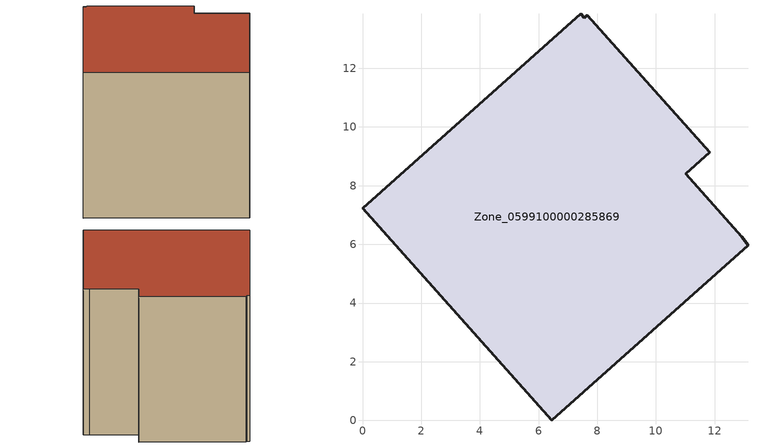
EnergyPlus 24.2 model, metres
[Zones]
Zone_0599100000285869
 floor ground (C_G): 11.01,8.41 12.93,6.26 13.14,5.97 6.44,0 0,7.22 7.45,13.86 7.55,13.71 7.66,13.8 11.83,9.14 z0
 wall outside (C_F): 12.93,6.26 11.01,8.41 11.83,9.14 7.66,13.8 7.55,13.71 7.45,13.86 0,7.22 6.44,0 13.14,5.97 12.93,6.26 z0:9.16
 roof outside (C_R): 11.83,9.14 7.66,13.8 7.55,13.71 7.45,13.86 0,7.22 6.44,0 13.14,5.97 12.93,6.26 11.01,8.41 z9.16
[BUILDING]
Pand.0599100000285869: North Axis=0; Terrain=City; Loads Convergence Tolerance Value=0.04; Temperature Convergence Tolerance Value=0.4; Solar Distribution=FullExterior; Maximum Number of Warmup Days=25; Minimum Number of Warmup Days=1
[Site:Location]
Rotterdam.The.Hague.AP_ZH_NLD Design_Conditions: Latitude=51.96; Longitude=4.45; Time Zone=1; Elevation=-4.5
[SITE:GROUNDTEMPERATURE:BUILDINGSURFACE]
18, 18, 18, 18, 18, 18, 18, 18, 18, 18, 18, 18
[MATERIAL] Thermal Absorptance=0.9; Solar Absorptance=0.7; Visible Absorptance=0.7
Name | Roughness | Thickness | Conductivity | Density | Specific Heat
G.TC.1975-1991 | MediumSmooth | 0.15 | 0.288461 | 540 | 1210
F.TC.1975-1991 | Rough | 0.3 | 0.230769 | 1920 | 840
R.TC.1975-1991 | MediumRough | 0.2 | 0.153846 | 1500 | 1000
[CONSTRUCTION]
C_G: G.TC.1975-1991
C_F: F.TC.1975-1991
C_R: R.TC.1975-1991
[ZONE]
Zone_0599100000285869: Type=1; Multiplier=1; Ceiling Height=Autocalculate; Volume=Autocalculate; Floor Area=autocalculate; Part of Total Floor Area=Yes
[ZONEINFILTRATION:DESIGNFLOWRATE]
Infil_Zone_0599100000285869: Zone or ZoneList or Space or SpaceList=Zone_0599100000285869; Schedule=AlwaysOn; Design Flow Rate Calculation Method=Flow/Area; Flow Rate per Floor Area=0.003; Constant Term Coefficient=1; Temperature Term Coefficient=0; Velocity Term Coefficient=0; Velocity Squared Term Coefficient=0
[HVACTEMPLATE:ZONE:IDEALLOADSAIRSYSTEM]
Zone_0599100000285869: Maximum Heating Supply Air Temperature=50; Minimum Cooling Supply Air Temperature=13; Maximum Heating Supply Air Humidity Ratio=0.0156; Minimum Cooling Supply Air Humidity Ratio=0.0077; Heating Limit=NoLimit; Cooling Limit=NoLimit; Dehumidification Control Type=ConstantSensibleHeatRatio; Cooling Sensible Heat Ratio=0.7; Dehumidification Setpoint=60; Humidification Control Type=None; Humidification Setpoint=30; Outdoor Air Method=None; Outdoor Air Flow Rate per Person=0.00944; Outdoor Air Flow Rate per Zone Floor Area=0; Outdoor Air Flow Rate per Zone=0; Demand Controlled Ventilation Type=None; Outdoor Air Economizer Type=NoEconomizer; Heat Recovery Type=None; Sensible Heat Recovery Effectiveness=0.7; Latent Heat Recovery Effectiveness=0.65
[ZONECONTROL:THERMOSTAT]
ThermostatControl_Zone_0599100000285869: Zone or ZoneList=Zone_0599100000285869; Control Type Schedule=DualSetpointControlType; Control 1=Thermostat_Zone_0599100000285869; Temperature Difference Between Cutout And Setpoint=0
[THERMOSTATSETPOINT:DUALSETPOINT]
Thermostat_Zone_0599100000285869: Heating Setpoint Temperature Schedule=HeatingSetpoint_Zone_0599100000285869; Cooling Setpoint Temperature Schedule=CoolingSetpoint_Zone_0599100000285869
[SCHEDULE:COMPACT]
HeatingSetpoint_Zone_0599100000285869: Through: 12/31, For: AllDays, Until: 24:00, 21
CoolingSetpoint_Zone_0599100000285869: Through: 12/31, For: AllDays, Until: 24:00, 24
DualSetpointControlType: Through: 12/31, For: AllDays, Until: 24:00, 4
AlwaysOn: Through: 12/31, For: AllDays, Until: 24:00, 1
